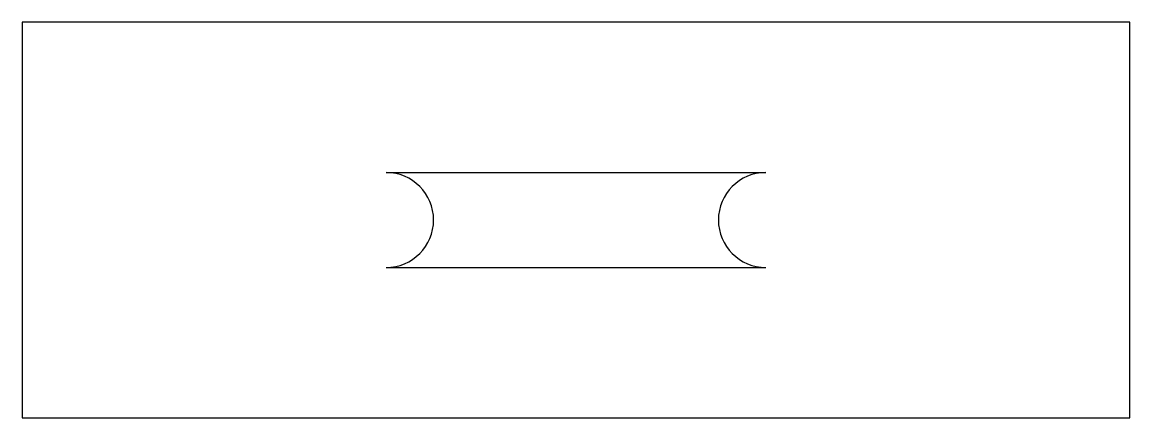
# Model space of a CAD drawing. Extents: x 0 to 140, y 0 to 50.
import ezdxf

# ---------------------------------------------------------------- set-up
doc = ezdxf.new("R2010")
doc.units = 0

msp = doc.modelspace()

# ---------------------------------------------------------------- linework, layer by layer
for p, q in [((140, 50), (0, 50)), ((0, 50), (0, 0)), ((140, 0), (140, 50)), ((46, 31), (94, 31)), ((46, 19), (94, 19)), ((0, 0), (140, 0))]:
    msp.add_line(p, q)
for centre, start, end in [((46, 25), 270, 90), ((94, 25), 90, 270)]:
    msp.add_arc(centre, 6, start, end)

doc.saveas('drawing.dxf')
